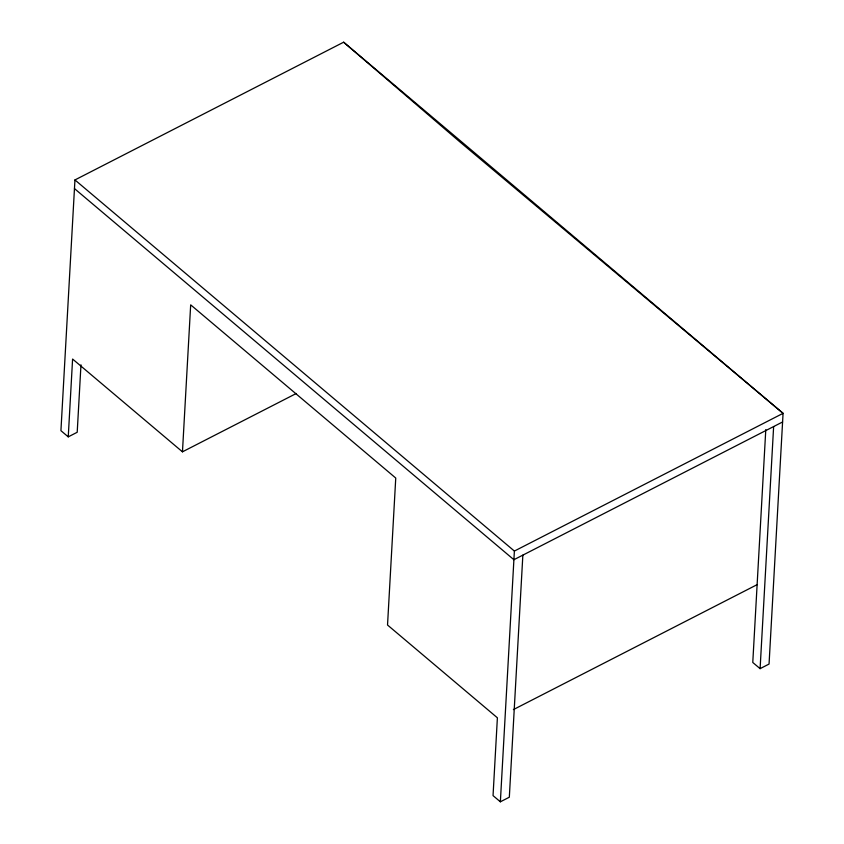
<?xml version="1.0" encoding="UTF-8"?>
<svg xmlns="http://www.w3.org/2000/svg" width="844" height="844" viewBox="0 0 844 844"><rect width="100%" height="100%" fill="white"/><g stroke="black" fill="none" stroke-linecap="round" stroke-linejoin="round"><path stroke-width="1.27" d="M765.793 429.575L752.774 662.466L760.096 668.648L769.053 664.059L783.074 413.328L343.635 42.2L74.947 179.941L60.926 430.672L68.248 436.854L77.205 432.265L80.971 364.83M68.248 436.854L72.595 359.048L182.462 451.825L296.276 393.483M182.462 451.825L190.681 304.853L395.752 478.042L387.533 625.024L497.39 717.801L493.044 795.618L500.365 801.8L509.322 797.211L522.858 555.12M500.365 801.8L514.386 551.069L74.947 179.941M760.096 668.648L773.631 426.568M514.386 551.069L783.074 413.328L459.695 141.739L343.635 42.2M782.588 421.968L513.901 559.72L74.462 188.592M513.384 709.604L757.131 584.649"/></g></svg>
